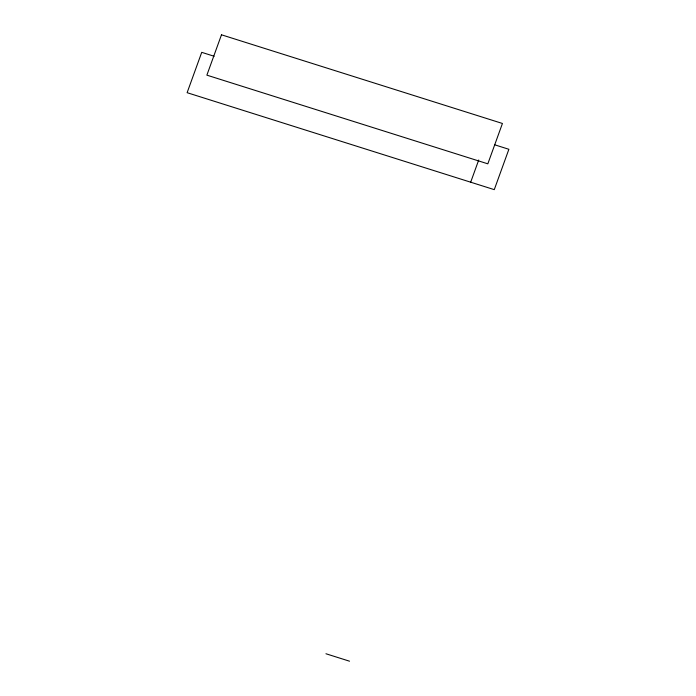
<?xml version="1.0" encoding="UTF-8"?>
<svg xmlns="http://www.w3.org/2000/svg" width="696" height="696" viewBox="0 0 696 696"><rect width="100%" height="100%" fill="white"/><g stroke="black" fill="none" stroke-linecap="round" stroke-linejoin="round"><path stroke-width="1.04" d="M470.687 182.195L478.717 160.002M214.142 56.263L201.727 52.339L187.12 92.69L494.273 189.643L508.88 149.283L494.525 144.751M325.945 653.753L349.531 661.2M221.485 34.8L206.877 75.151L487.826 163.83L502.434 123.47L221.485 34.8"/></g></svg>
